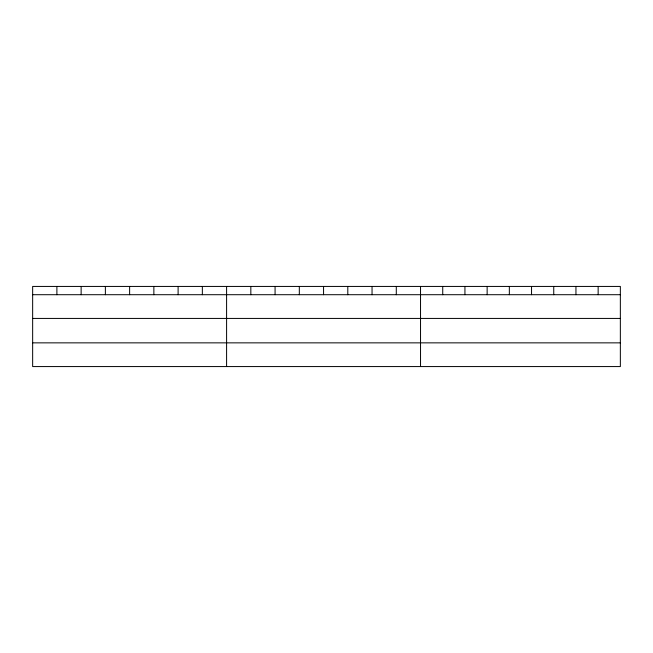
<?xml version="1.0" encoding="UTF-8"?>
<svg xmlns="http://www.w3.org/2000/svg" width="653" height="653" viewBox="0 0 653 653"><rect width="100%" height="100%" fill="white"/><g stroke="black" fill="none" stroke-linecap="round" stroke-linejoin="round"><path stroke-width="0.98" d="M620.35 318.427L620.35 286.43L32.65 286.43L32.65 366.57L620.35 366.57L620.35 318.427L32.65 318.427M32.65 294.707L620.35 294.707M32.65 342.858L620.35 342.858M598.148 286.43L598.148 294.707M575.946 286.43L575.946 294.707M553.744 286.43L553.744 294.707M531.542 286.43L531.542 294.707M509.34 286.43L509.34 294.707M487.138 286.43L487.138 294.707M464.936 286.43L464.936 294.707M442.734 286.43L442.734 294.707M420.532 286.43L420.532 366.57M396.289 286.43L396.289 294.707M372.047 286.43L372.047 294.707M347.804 286.43L347.804 294.707M323.561 286.43L323.561 294.707M299.319 286.43L299.319 294.707M275.076 286.43L275.076 294.707M250.834 286.43L250.834 294.707M226.591 286.43L226.591 366.57M202.348 286.43L202.348 294.707M178.106 286.43L178.106 294.707M153.863 286.43L153.863 294.707M129.621 286.43L129.621 294.707M105.378 286.43L105.378 294.707M81.135 286.43L81.135 294.707M56.893 286.43L56.893 294.707"/></g></svg>
